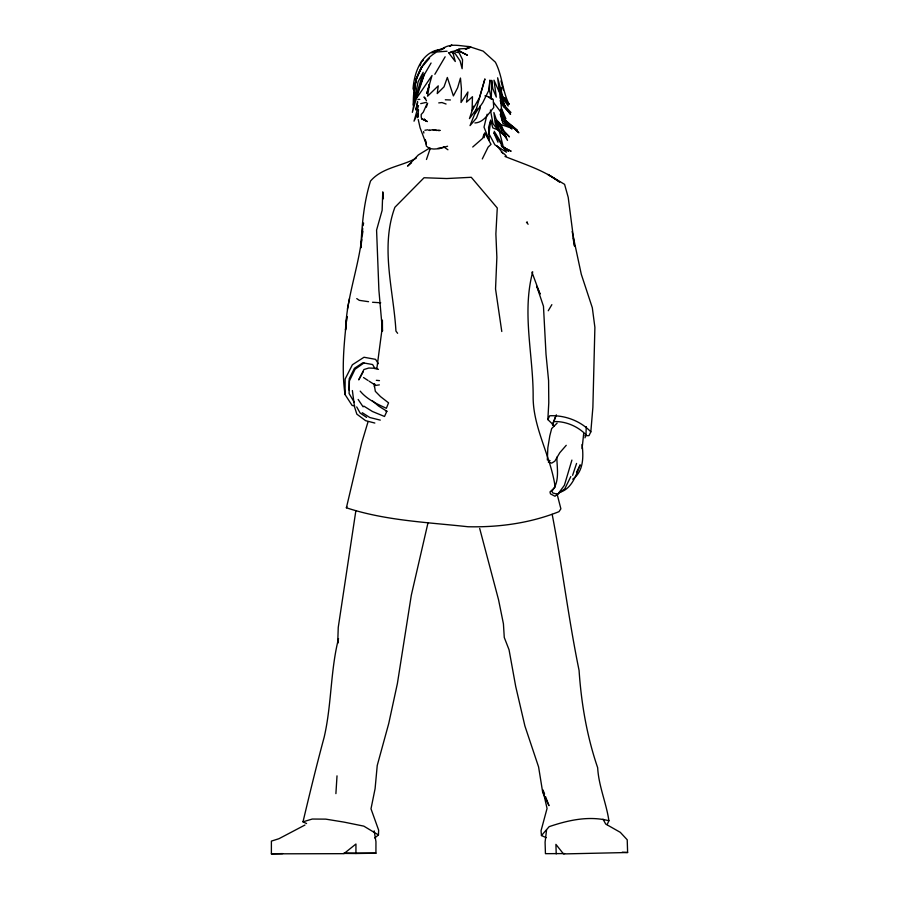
<?xml version="1.0" encoding="UTF-8"?>
<svg xmlns="http://www.w3.org/2000/svg" width="899" height="899" viewBox="0 0 899 899"><rect width="100%" height="100%" fill="white"/><g stroke="black" fill="none" stroke-linecap="round" stroke-linejoin="round"><path stroke-width="1.35" d="M343.823 853.432L355.937 853.511L355.948 844.004L343.912 853.668L271.386 853.836L271.397 841.104L278.948 838.711L304.952 825.035M355.937 853.511L375.928 853.196L375.951 841.711L374.175 830.867M354.689 405.91L352.116 405.449L345.047 394.549L345.149 379.007L352.386 364.758L363.994 357.251L375.546 359.342L378.378 363.702M349.082 390.132L349.205 378.749L354.453 368.309L362.836 362.791L372.613 364.533L375.198 368.927M381.884 320.302L381.772 331.192L376.782 369.062M480.324 105.79L480.291 108.037L476.492 118.039L470.042 125.613L476.886 108.442L469.458 118.601L473.604 106.149M415.788 95.519L414.832 100.688L414.933 95.519M584.968 437.824L585.979 434.723L586.249 426.609M374.714 838.003L378.457 834.957L378.636 830.137L370.995 808.819L375.085 788.715L377.232 765.499L388.739 723.504L397.403 683.476L411.315 595.205L428.048 522.6M554.222 425.733L547.851 419.586L548.783 402.831L548.592 380.682L546.008 354.228L543.468 306.267L536.759 286.309L539.973 293.759M335.9 793.637L337.013 775.859M500.249 98.171L500.99 87.54L501.563 99.25L505.519 107.588L510.553 114.342L505.643 108.622L499.451 88.226L501.451 108.442L505.89 118.747L493.495 102.374M306.581 823.529L303.008 821.832C309.672 793.727 316.56 765.352 324.134 737.349C331.709 704.805 330.338 671.036 338.53 638.582M584.979 435.655L588.98 435.655L590.823 431.846L592.879 407.382L594.891 327.36L592.317 307.75L581.293 274.285L572.135 231.515M582.08 448.623L583.665 433.779M414.574 94.451L413.338 105.408C412.742 85.383 418.17 62.728 436.678 51.985L447.061 51.221M418.529 109.644L417.608 117.634L418.361 115.072M546.558 829.957L545.086 842.194L545.435 853.668L564.606 853.578M361.791 239.685L360.791 247.933C361.96 225.211 363.679 202.904 370.523 181.036C382.255 167.439 401.168 166.484 416.203 158.224M362.297 235.549L362.803 231.425M484.156 137.671L484.775 132.861L491.023 144.346L488.135 147.099L482.291 158.954M490.584 121.444L488.989 133.85L494.866 144.84L506.44 152.212L494.057 132.872M374.366 386.716L374.737 383.997M355.869 510.677L338.249 627.39L337.709 643.246L338.395 639.459M362.702 228.335C360.533 262.868 346.598 295.524 345.519 330.068L346.913 316.515C344.216 342.384 341.305 368.657 345.047 394.549M363.151 225.671L363.589 222.997M414.799 88.113L414.383 90.608L415.967 79.854L421.732 67.245L416.282 78.528L414.563 87.338L414.484 99.092L418.136 81.708L423.171 72.313L416.17 95.822L424.452 73.898L416.327 98.564L432.037 75.494L426.823 93.474L429.441 84.146L427.576 96.204L438.24 85.866L437.24 93.586L444.016 86.855L447.331 77.471L453.388 95.912L457.625 87.81L460.468 78.044L461.434 88.855L461.03 102.508L467.929 91.968L466.514 102.149L472.469 96.71L472.076 110.588L479.392 97.845L484.921 78.91L475.009 113.69L482.741 102.688L488.764 90.439L489.944 80.056L489.281 89.54L491.315 99.025L491.697 80.314L492.832 88.799L496.304 97.103L493.989 80.168L499.529 92.676L503.721 98.924L499.215 90.698L497.641 77.786L502.766 96.564L509.014 104.183C502.339 90.855 502.305 75.437 495.383 62.188L483.123 51.108L469.109 46.534C459.794 46.063 449.028 42.422 441.072 49.984M415.214 85.619L416.451 78.123L421.474 67.515L429.531 58.177M413.046 89.08C414.192 72.381 421.519 51.625 440.611 49.411L431.7 52.771L444.567 47.849L442.42 49.265M347.374 309.132L349.509 298.513M417.597 101.407L415.855 110.004L417.653 102.508M532.725 271.835C521.611 313.268 533.512 355.678 533.141 397.639C533.354 428.227 550.514 455.815 555.009 485.954M415.585 95.508L412.349 112.364L416.754 96.968M418.529 105.543L414.012 121.174L417.934 113.386M557.088 494.023L560.886 508.834L558.976 511.666C530.084 523.196 498.956 527.432 467.974 526.747C427.216 522.263 385.671 520.69 346.396 507.789L361.769 442.668L368.051 421.71M571.91 460.097L564.403 485.269L557.74 494.315L552.795 492.978L551.885 491.225C559.987 481.606 556.975 468.548 556.841 457.153M487.134 114.195L484.01 127.13L489.326 140.401L488.562 127.467L490.663 120.039L492.821 127.883L497.45 129.726L506.238 137.109L499.035 129.917L495.877 120.848L502.799 130.119L509.441 136.884L502.71 130.018L498.428 121.747M483.999 133.985L482.684 138.311L472.728 147.009M554.312 426.384L552.514 424.71L556.346 414.832M426.34 107.195L427.632 103.194M420.035 65.807L421.316 61.952L423.395 60.121M572.607 475.313L576.574 463.423M426.463 159.494L430.306 148.2M372.366 400.763L378.535 406.022L386.873 411.248L384.514 416.473L372.456 411.506L363.825 406.112M552.514 424.71L555.93 415.765M346.396 507.789L346.834 506.654M607.14 824.619L608.904 820.731C606.297 802.886 598.655 785.984 597.666 767.724C586.912 736.292 581.293 703.467 579.068 670.373C568.449 618.658 562.19 566.156 552.166 514.307M426.991 103.846L423.283 112.195L421.215 114.465L421.226 116.937L421.653 118.814L427.295 121.522L421.653 118.814M570.831 476.537L564.842 488.708L554.975 496.237L550.469 493.877L549.997 491.888L555.065 487.236M547.851 419.586L549.694 415.776C564.651 415.035 580.529 420.833 590.823 431.846M576.495 472.267L580.226 464.839C575.956 475.447 571.82 489.078 559.302 492.472M363.129 371.928L358.723 379.884L363.915 369.534L368.792 368.028L376.153 368.32L378.445 369.388M434.835 74.314L445.14 56.794M424.35 74.55L431.071 63.02M548.255 310.751L551.862 304.66M566.246 445.308L559.807 452.703L554.795 461.221L551.671 463.131L548.278 461.996M546.21 837.666L541.456 835.553L549.165 826.653C568.269 820.169 588.901 815.584 608.904 820.731M557.122 423.126L551.671 428.553L549.828 435.712L547.839 447.837L547.345 459.917L550.064 460.715M572.674 479.201C583.653 471.57 583.631 456.546 582.058 444.544M411.517 162.753L407.55 166.135L418.316 154.965L429.7 148.02M363.949 362.971L355.083 369.208L349.419 380.873L349.093 393.515L354.251 402.303M424.879 130.254L427.969 129.782M449.556 46.209L451.95 45.051L449.691 46.13M527.297 221.918L526.466 222.3L528.118 224.244M465.783 49.108L470.885 47.13L465.558 48.827M452.557 51.603L457.085 50.007L459.827 50.164L457.569 50.861M303.008 821.832L312.268 819.045L325.764 819.135L343.969 822.102L363.814 826.136L378.457 834.957M447.578 146.222L439.027 148.728L433.891 149.043L429.7 148.593L426.407 146.177L425.249 139.502L426.205 143.975L420.091 127.782L418.237 119.522M465.255 48.984L467.3 48.456L458.692 48.906M386.064 411.45L386.873 411.248M420.71 103.632L426.497 102.317M437.925 148.324L443.297 147.369M474.886 122.961C483.786 122.556 488.494 113.51 493.731 107.543L493.214 99.418L488.517 96.575M379.356 384.873L375.737 385.401L369.107 381.187M417.923 99.474L419.822 99.384M603.027 819.18L605.712 824.057L620.299 832.339L627.221 839.79L627.614 852.51L563.493 853.926L555.919 844.375L556.211 853.881M438.038 130.467L440.207 130.389M438.746 102.902L441.937 102.553L446.073 104.014M271.386 853.836L282.578 853.601M344.115 853.084L375.928 853.196M553.514 421.597C565.437 421.002 577.675 426.238 585.979 434.723M439.611 130.535L433.003 129.861L435.633 130.288M622.243 852.23L627.614 852.51M445.32 99.778L450.41 99.969M372.534 302.266L380.727 302.783M380.277 420.125L369.815 417.518L362.241 412.697M449.781 52.749L448.534 52.625L455.287 61.514L452.691 51.928L449.803 52.591L452.118 51.468L459.097 52.693L462.547 59.682L462.131 68.717L460.086 60.851L455.22 53.659L452.5 53.198M376.344 380.311L379.468 380.625M436.948 130.512L432.958 129.782L428.845 130.299L429.879 130.467M368.568 301.693L359.297 300.345L356.757 298.592M484.921 95.867L487.112 96.227L492.011 99.384M374.838 423.047L365.646 420.687L356.847 414.158L354.566 407L352.374 390.548M504.98 156.46C523.566 163.989 543.389 169.889 559.65 182.036L547.907 174.417L564.583 184.34L568.213 197.364L574.528 246.101L573.034 238.123M501.811 146.694L511.126 151.234L502.283 146.537M366.59 417.383L360.128 413.046L356.712 406.921M363.533 377.535L367.994 380.457M443.454 146.616L447.938 149.785M501.181 145.222L508.531 151.234L501.44 145.031M501.35 151.942L503.406 153.695L496.664 145.526M507.632 122.376L502.485 117.814L500.529 111.645M424.114 119.219L425.62 120.59L424.407 119.151M510.688 125.219L518.847 132.794L504.339 119.129L501.294 108.97M500.069 100.823L510.947 112.487L503.642 106.981L500.777 102.34M425.665 98.676L424.002 96.98L426.463 100.621M360.184 391.121C366.938 399.313 376.962 403.988 386.356 408.303L388.559 402.853L380.547 396.639L375.332 391.323L374.108 383.794M504.148 153.774L506.182 155.92M499.248 122.826L501.698 126.04L507.497 140.39L502.125 131.906L497.877 122.309L498.091 126.343L502.878 145.29L494.203 131.265M397.616 333.293L395.942 331.079C393.571 290.017 380.075 247.405 394.897 207.276L424.058 177.744L446.724 178.541L471.267 177.294L497.271 207.984L495.877 233.909L496.866 257.316L495.54 288.984L501.777 331.495M504.317 97.643L509.014 104.183M501.148 95.822L508.193 106.015L505.204 98.171M358.15 399.448L363.129 406.854M493.866 132.917L497.99 142.177M539.996 293.973L531.938 272.161M501.001 80.876L503.339 90.091M501.507 113.24L506.137 122.792L511.981 128.973L502.114 120.23L500.204 114.285M543.086 790.187L544.569 794.053M545.547 796.626L548.997 805.661L542.738 792.581L538.591 766.948L524.904 725.987L515.7 686.409L509.048 649.763L504.272 637.481L503.429 623.85L498.563 599.824L479.684 528.443M500.563 110.161L502.979 118.612L517.521 130.186L506.407 123.826L503.418 118.859L501.192 108.948M542.895 790.199L547.053 808.448L541.052 830.732L541.456 835.553M500.406 110.217L502.676 123.084L511.284 128.074L500.507 124.365L496.237 119.365L493.899 112.499L495.147 122.949L497.765 129.782L492.978 123.624L490.427 109.97M423.631 131.569L423.845 133.052M383.401 198.803L382.772 191.869L382.131 210.344L376.58 230.099L378.895 290.175L382.48 331.09L382.401 320.224M497.552 125.377L497.765 127.883M497.563 124.826L497.776 127.613M414.529 96.699L414.832 100.688M464.648 53.771L457.085 50.007L467.458 55.21L464.648 53.771"/></g></svg>
